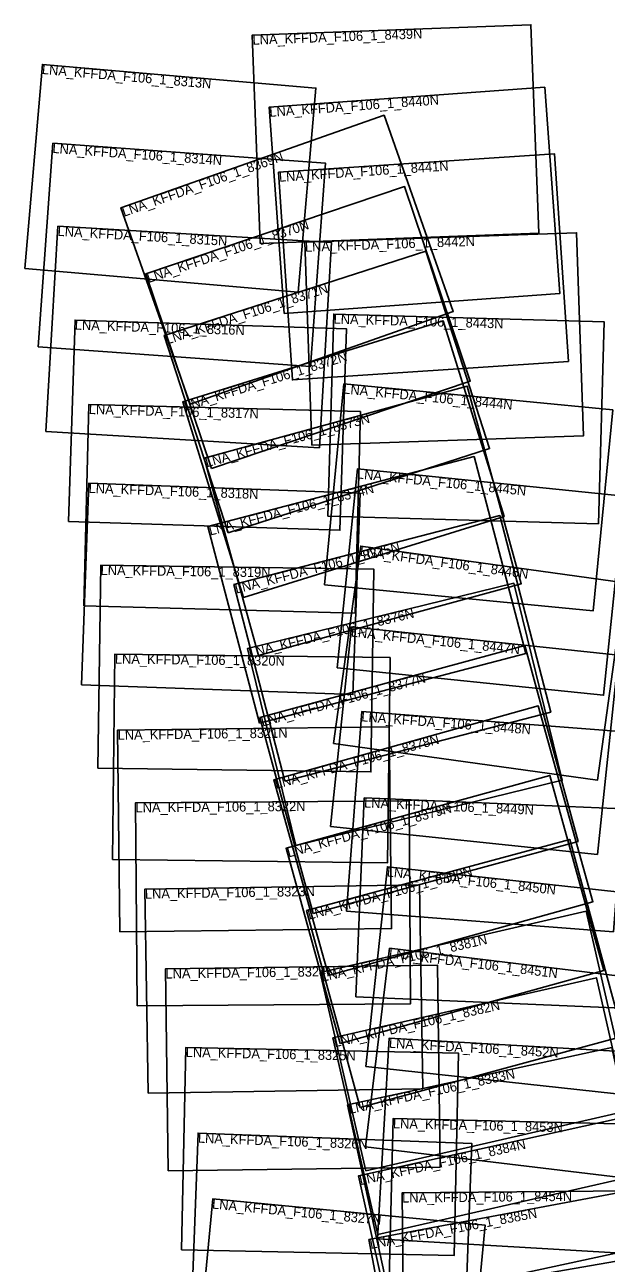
# Model space of a CAD drawing. Extents: x 400832 to 425269, y 295955 to 325775.
# Drawn here: x 403042 to 406069, y 318731 to 325184 of the extents above; entities that cross this region are included whole.
import ezdxf

# ---------------------------------------------------------------- set-up
doc = ezdxf.new("R2010")
doc.units = 0
doc.layers.add('Default', color=7, linetype='Continuous')

msp = doc.modelspace()

# ---------------------------------------------------------------- linework, layer by layer
at = {"layer": 'Default'}
for points in [[(404266.9, 324043.7), (404226.4, 325130), (405676.6, 325184.1), (405717.1, 324097.9)], [(403041.9, 323913.9), (403134, 324977.8), (404557.3, 324854.6), (404465.2, 323790.7)], [(404391.8, 323679.1), (404313.4, 324754), (405748.5, 324858.7), (405826.9, 323783.8)], [(403902.3, 323207.4), (403542, 324230.4), (404912.1, 324712.9), (405272.4, 323689.9)], [(403111, 323506), (403188.2, 324566.4), (404606.8, 324463.2), (404529.6, 323402.8)], [(404435.3, 323334), (404363.2, 324415.9), (405800.1, 324511.5), (405872.1, 323429.7)], [(404014, 322872.8), (403671.7, 323885.9), (405018.7, 324341), (405361, 323327.9)], [(403151.6, 323064.5), (403214.7, 324134.2), (404638.4, 324050.3), (404575.3, 322980.5)], [(404536.5, 322993.6), (404499.5, 324051.3), (405913.9, 324100.7), (405950.9, 323043)], [(404100.4, 322536.3), (403768, 323565.5), (405129.4, 324005.1), (405461.8, 322975.9)], [(403269.9, 322595.6), (403303.4, 323645.5), (404716, 323600.5), (404682.5, 322550.6)], [(404181, 322200.6), (403864.4, 323220.1), (405220, 323641), (405536.6, 322621.5)], [(404620.3, 322624.4), (404650.3, 323676.9), (406057.8, 323636.9), (406027.9, 322584.3)], [(404257.8, 321897), (403975.8, 322926.2), (405344.3, 323301.1), (405626.2, 322271.9)], [(404602.1, 322266.3), (404703.1, 323312.7), (406102.5, 323177.5), (406001.4, 322131.1)], [(403348.7, 322155.9), (403376.1, 323205.9), (404789, 323169), (404761.6, 322119)], [(404264.1, 321544.7), (403995.2, 322570.7), (405380.5, 322933.8), (405649.5, 321907.8)], [(404668.2, 321833.2), (404774.7, 322870.4), (406161.7, 322728.1), (406055.3, 321690.9)], [(403337.4, 321745), (403375.1, 322794.9), (404787.7, 322744.1), (404749.9, 321694.3)], [(404395.9, 321243.4), (404130.5, 322268.2), (405514.2, 322626.5), (405779.5, 321601.7)], [(404648.1, 321439.1), (404790.6, 322467.7), (406166.2, 322277.1), (406023.6, 321248.5)], [(403422, 321311.4), (403436.9, 322367.8), (404858.4, 322347.8), (404843.4, 321291.4)], [(404453.3, 320908.2), (404201.8, 321934.7), (405587.9, 322274.3), (405839.4, 321247.7)], [(404633.4, 321007.3), (404742.8, 322046.4), (406132.3, 321900), (406022.8, 320861)], [(404543.2, 320553.9), (404266, 321575.4), (405645.2, 321949.6), (405922.4, 320928.2)], [(403497.8, 320835.3), (403511.4, 321905.4), (404943.7, 321887.2), (404930, 320817.1)], [(404622.4, 320230.6), (404337.8, 321250.6), (405715, 321634.8), (405999.5, 320614.8)], [(404715.9, 320565.7), (404796.3, 321605.1), (406186.2, 321497.6), (406105.9, 320458.2)], [(403537.4, 320458), (403525, 321508.9), (404938.9, 321525.6), (404951.4, 320474.8)], [(404683.2, 319876.3), (404401.9, 320893.2), (405775, 321273), (406056.3, 320256.1)], [(403626.3, 320072), (403618.3, 321130.5), (405042.5, 321141.2), (405050.5, 320082.8)], [(404765, 320120), (404809.3, 321156), (406194.8, 321096.8), (406150.4, 320060.8)], [(404787, 319543.2), (404509.2, 320568.9), (405878.7, 320939.8), (406156.4, 319914.1)], [(404816.8, 319755.5), (404930, 320797), (406315.4, 320646.3), (406202.2, 319604.9)], [(403683.6, 319617.6), (403667, 320680.6), (405097.2, 320703.1), (405113.9, 319640.1)], [(404817.5, 319212.7), (404579.6, 320246.4), (405963.4, 320564.9), (406201.3, 319531.3)], [(404816.3, 319338.1), (404941.3, 320372.4), (406312.8, 320206.7), (406187.8, 319172.3)], [(403789.1, 319212.3), (403774.2, 320264.3), (405189.7, 320284.4), (405204.6, 319232.4)], [(404879.7, 318880.8), (404645.7, 319905.1), (406017.3, 320218.4), (406251.3, 319194.1)], [(404878.3, 318857.6), (404939.4, 319904.1), (406326.9, 319823.1), (406265.9, 318776.6)], [(403858.5, 318801.4), (403880.5, 319855.7), (405299.2, 319826.1), (405277.2, 318771.8)], [(404944.8, 318529.5), (404722.1, 319557.3), (406098.1, 319855.4), (406320.8, 318827.6)], [(405005.8, 318160.8), (404779, 319186.4), (406156.3, 319490.9), (406383, 318465.3)], [(404934, 318436.3), (404959, 319484.9), (406349.4, 319451.7), (406324.4, 318403.1)], [(403904.6, 318351.3), (403944.4, 319409.4), (405368.2, 319355.8), (405328.4, 318297.7)], [(405028.6, 317820.4), (404833.5, 318854.2), (406221.6, 319116.2), (406416.7, 318082.5)], [(405016, 318049.8), (405006, 319097.3), (406398.8, 319110.5), (406408.7, 318063)], [(403919.3, 318011.9), (404020.1, 319065.9), (405438.2, 318930.3), (405337.4, 317876.4)], [(405079.5, 317501.6), (404900.5, 318529.4), (406292.3, 318771.7), (406471.2, 317743.8)]]:
    msp.add_lwpolyline(points, close=True, dxfattribs=at)

# ---------------------------------------------------------------- texts
for s, rotation, p in [('LNA_KFFDA_F106_1_8439N', 2.13774, (404228.2, 325080)), ('LNA_KFFDA_F106_1_8313N', 355.05471, (403129.7, 324928)), ('LNA_KFFDA_F106_1_8440N', 4.17199, (404317, 324704.1)), ('LNA_KFFDA_F106_1_8314N', 355.83912, (403184.6, 324516.5)), ('LNA_KFFDA_F106_1_8369N', 19.40208, (403558.6, 324183.3)), ('LNA_KFFDA_F106_1_8441N', 3.80853, (404366.6, 324366)), ('LNA_KFFDA_F106_1_8315N', 356.6268, (403211.7, 324084.3)), ('LNA_KFFDA_F106_1_8370N', 18.66801, (403687.7, 323838.5)), ('LNA_KFFDA_F106_1_8442N', 2.00003, (404501.3, 324001.3)), ('LNA_KFFDA_F106_1_8371N', 17.8984, (403783.3, 323517.9)), ('LNA_KFFDA_F106_1_8316N', 358.17365, (403301.8, 323595.5)), ('LNA_KFFDA_F106_1_8443N', 358.36937, (404648.8, 323627)), ('LNA_KFFDA_F106_1_8372N', 17.24961, (403879.2, 323172.4)), ('LNA_KFFDA_F106_1_8444N', 354.48252, (404698.3, 323262.9)), ('LNA_KFFDA_F106_1_8317N', 358.50431, (403374.8, 323155.9)), ('LNA_KFFDA_F106_1_8373N', 15.32114, (403989, 322878)), ('LNA_KFFDA_F106_1_8445N', 354.14022, (404769.6, 322820.7)), ('LNA_KFFDA_F106_1_8318N', 357.94312, (403373.3, 322744.9)), ('LNA_KFFDA_F106_1_8374N', 14.68769, (404007.8, 322522.3)), ('LNA_KFFDA_F106_1_8375N', 14.51792, (404143.1, 322219.8)), ('LNA_KFFDA_F106_1_8446N', 352.11116, (404783.8, 322418.2)), ('LNA_KFFDA_F106_1_8319N', 359.19154, (403436.2, 322317.8)), ('LNA_KFFDA_F106_1_8376N', 13.76519, (404213.7, 321886.1)), ('LNA_KFFDA_F106_1_8447N', 353.98818, (404737.5, 321996.6)), ('LNA_KFFDA_F106_1_8320N', 359.27111, (403510.8, 321855.4)), ('LNA_KFFDA_F106_1_8377N', 15.18285, (404279.1, 321527.1)), ('LNA_KFFDA_F106_1_8448N', 355.57899, (404792.4, 321555.2)), ('LNA_KFFDA_F106_1_8321N', 0.67897, (403525.6, 321458.9)), ('LNA_KFFDA_F106_1_8378N', 15.58798, (404351.3, 321202.4)), ('LNA_KFFDA_F106_1_8322N', 0.43168, (403618.7, 321080.5)), ('LNA_KFFDA_F106_1_8379N', 15.46329, (404415.3, 320845)), ('LNA_KFFDA_F106_1_8449N', 357.55049, (404807.2, 321106.1)), ('LNA_KFFDA_F106_1_8380N', 15.15287, (404522.3, 320520.7)), ('LNA_KFFDA_F106_1_8450N', 353.79542, (404924.6, 320747.3)), ('LNA_KFFDA_F106_1_8323N', 0.89942, (403667.7, 320630.6)), ('LNA_KFFDA_F106_1_8381N', 12.962, (404590.8, 320197.7)), ('LNA_KFFDA_F106_1_8451N', 353.10841, (404935.3, 320322.8)), ('LNA_KFFDA_F106_1_8324N', 0.81478, (403774.9, 320214.3)), ('LNA_KFFDA_F106_1_8382N', 12.86677, (404656.8, 319856.4)), ('LNA_KFFDA_F106_1_8452N', 356.66033, (404936.4, 319854.2)), ('LNA_KFFDA_F106_1_8325N', 358.80496, (403879.4, 319805.8)), ('LNA_KFFDA_F106_1_8383N', 12.2242, (404732.7, 319508.4)), ('LNA_KFFDA_F106_1_8453N', 358.63226, (404957.8, 319434.9)), ('LNA_KFFDA_F106_1_8326N', 357.84494, (403942.5, 319359.4)), ('LNA_KFFDA_F106_1_8384N', 12.46784, (404789.8, 319137.6)), ('LNA_KFFDA_F106_1_8454N', 0.54366, (405006.5, 319047.3)), ('LNA_KFFDA_F106_1_8327N', 354.53963, (404015.3, 319016.1)), ('LNA_KFFDA_F106_1_8385N', 10.69131, (404842.7, 318805))]:
    msp.add_text(s, height=50, rotation=rotation, dxfattribs=at).set_placement(p)

doc.saveas('drawing.dxf')
